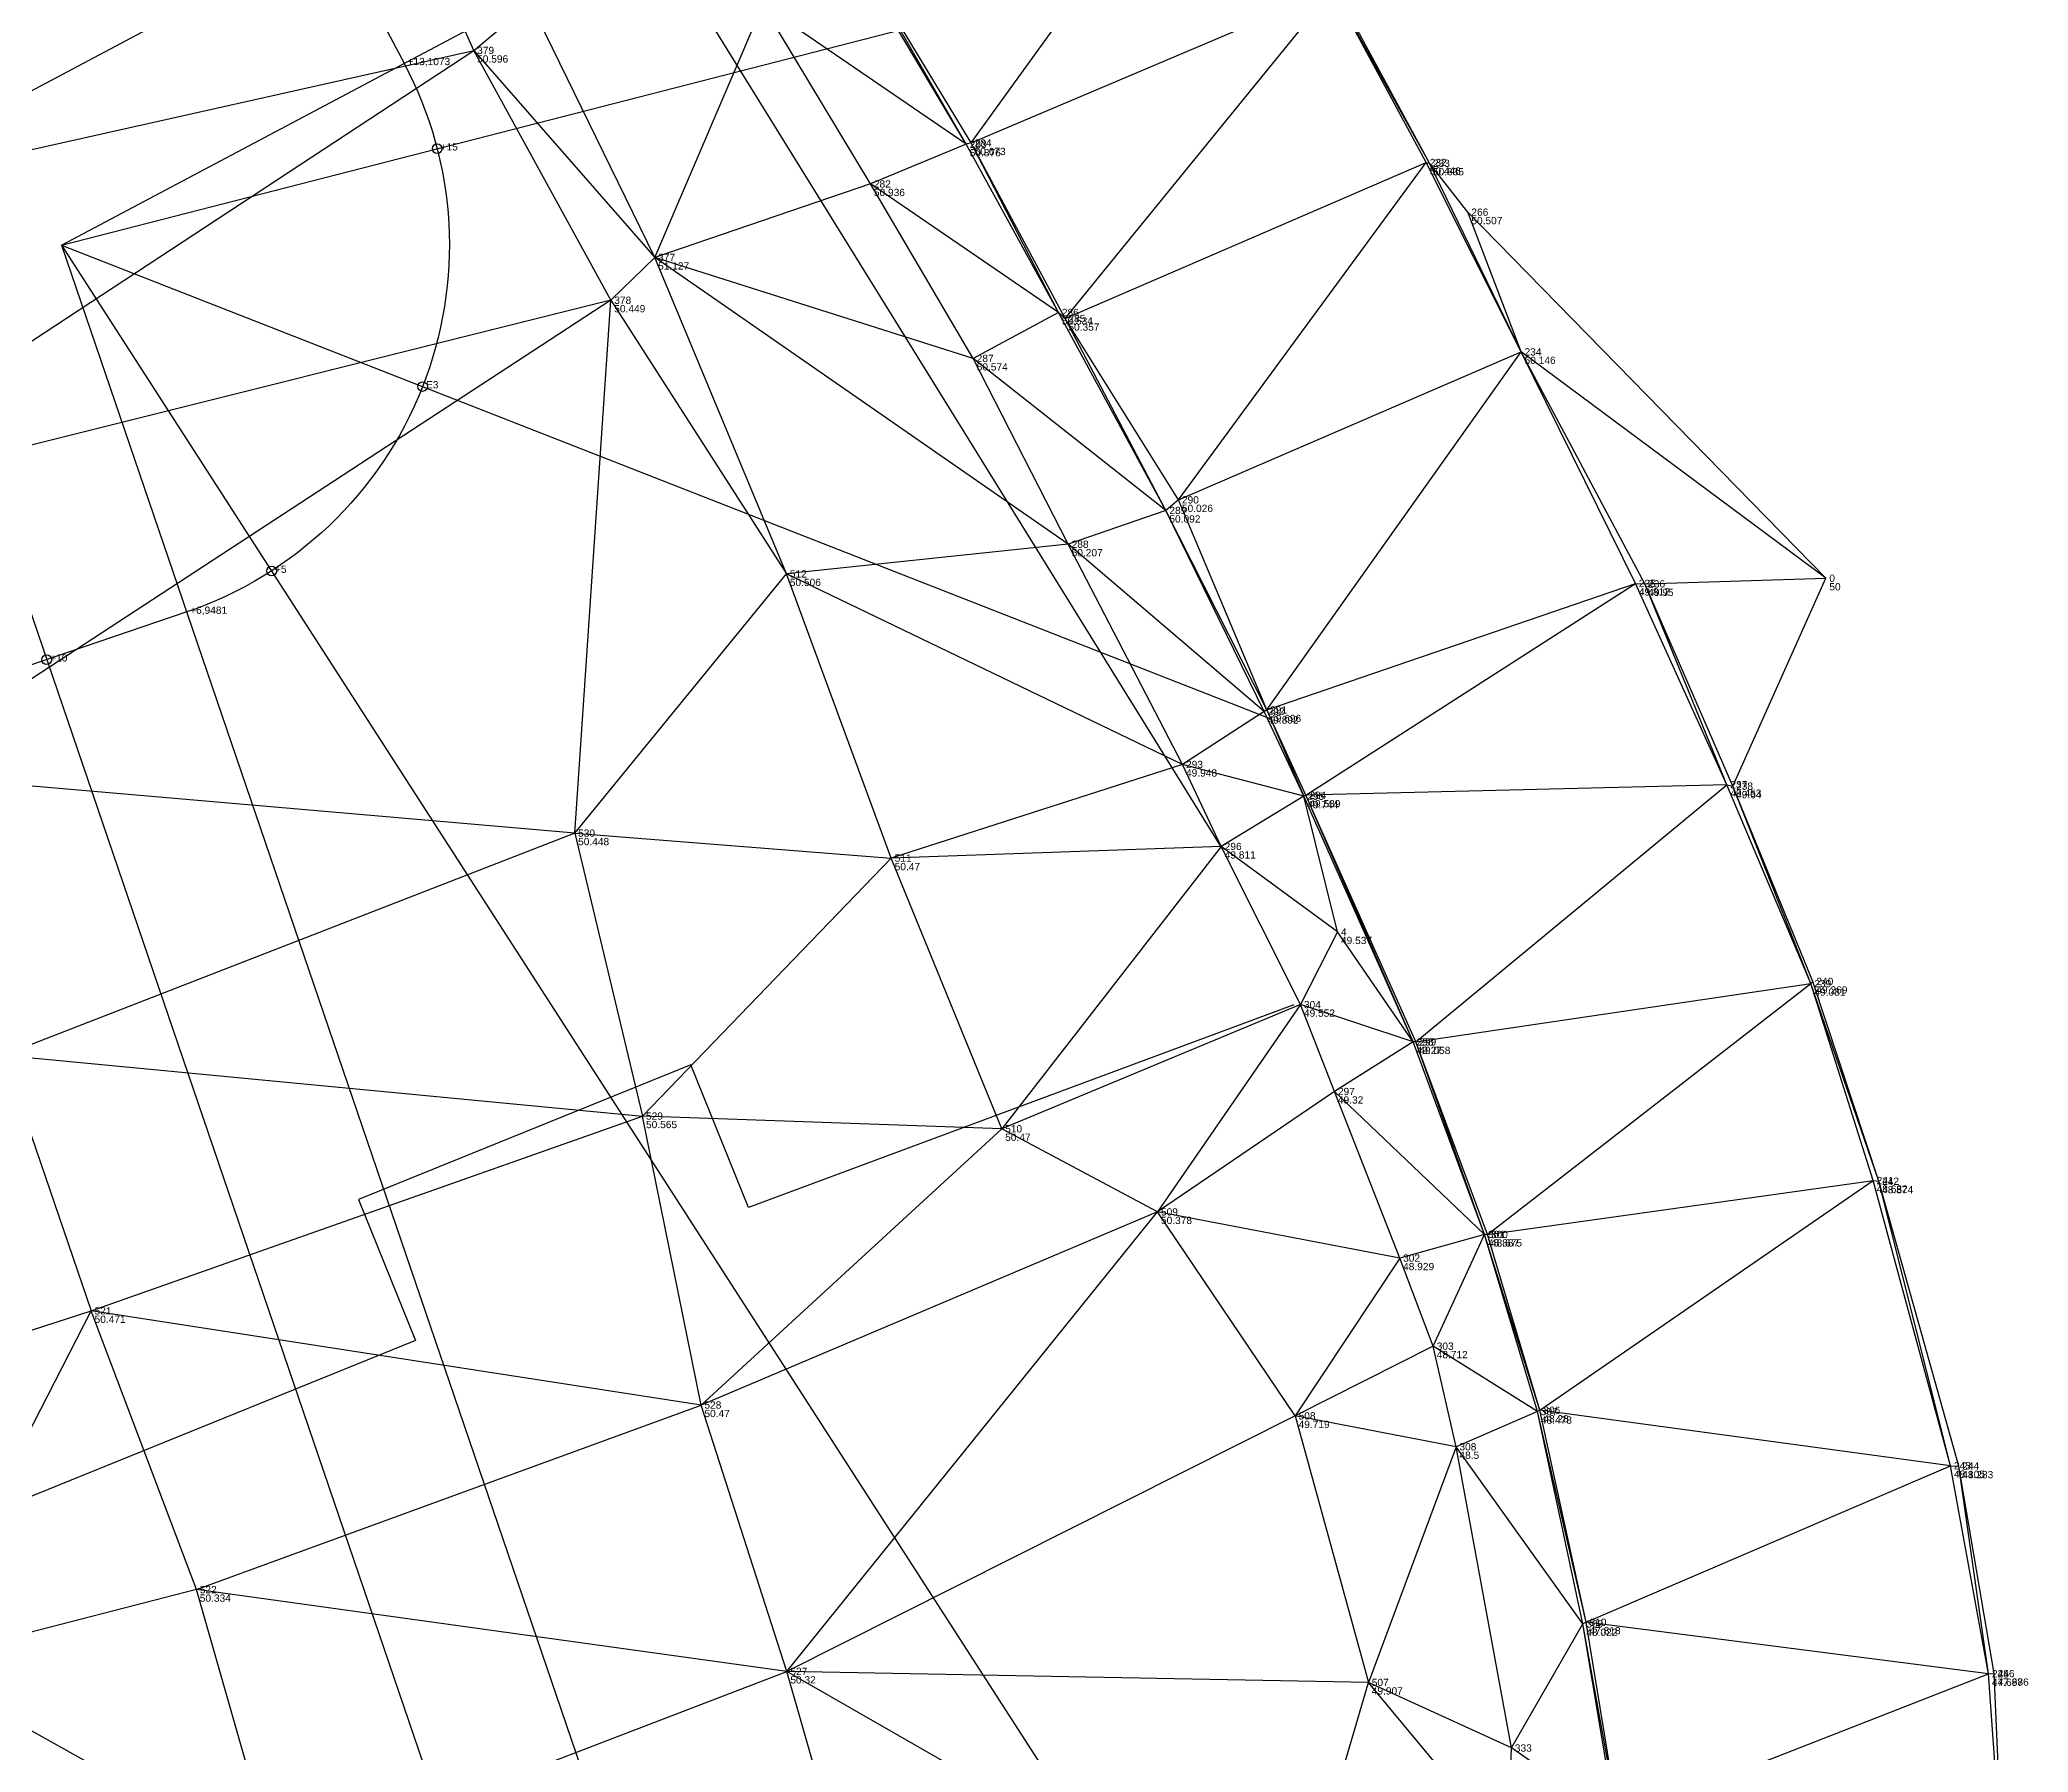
# Model space of a CAD drawing. Header units: millimetres. Extents: x 886 to 1006, y 4909 to 5107.
# Drawn here: x 963.15 to 1004.17, y 4975.77 to 5011.11 of the extents above; entities that cross this region are included whole.
import ezdxf

# ---------------------------------------------------------------- set-up
doc = ezdxf.new("R2010")
doc.units = ezdxf.units.MM
for name, color, linetype in [('_Arestas', 8, 'Continuous'), ('_Cotas', 1, 'Continuous'), ('_Nomes', 7, 'Continuous'), ('Eixo0', 1, 'Continuous'), ('Seções', 2, 'Continuous')]:
    doc.layers.add(name, color=color, linetype=linetype)
doc.styles.get("Standard").update_dxf_attribs({"font": 'arial.ttf'})

msp = doc.modelspace()

# ---------------------------------------------------------------- linework, layer by layer
msp.add_line((987.556, 4994.405), (969.789, 5023.113))
msp.add_lwpolyline([(989.024, 4991.195), (977.772, 4987.015), (976.582, 4989.956), (969.724, 4987.176), (970.904, 4984.266), (945.326, 4973.895), (945.777, 4972.783), (935.949, 4968.798)])
for centre in [(971.35, 5008.866), (971.05, 5003.957), (967.933, 5000.151), (963.295, 4998.32)]:
    msp.add_circle(centre, 0.1)
at = {"layer": '_Arestas'}
for p, q in [((972.104, 5010.893), (969.563, 5016.629)), ((982.367, 5008.983), (987.644, 5016.311)), ((982.266, 5008.956), (979.75, 5013.19)), ((982.266, 5008.956), (979.805, 5013.229)), ((982.367, 5008.983), (979.805, 5013.229)), ((991.822, 5008.565), (989.69, 5012.51)), ((982.367, 5008.983), (989.831, 5012.154)), ((984.302, 5005.36), (989.831, 5012.154)), ((991.756, 5008.58), (989.831, 5012.154)), ((991.822, 5008.565), (989.831, 5012.154)), ((972.104, 5010.893), (973.274, 5011.867)), ((975.838, 5006.621), (973.274, 5011.867)), ((975.838, 5006.621), (978.069, 5011.827)), ((980.289, 5008.137), (978.069, 5011.827)), ((982.266, 5008.956), (978.069, 5011.827)), ((955.507, 5007.169), (972.104, 5010.893)), ((957.718, 5001.431), (972.104, 5010.893)), ((972.104, 5010.893), (975.838, 5006.621)), ((974.933, 5005.738), (972.104, 5010.893)), ((982.266, 5008.956), (980.289, 5008.137)), ((982.367, 5008.983), (982.266, 5008.956)), ((984.167, 5005.485), (982.266, 5008.956)), ((984.167, 5005.485), (982.367, 5008.983)), ((984.302, 5005.36), (982.367, 5008.983)), ((984.302, 5005.36), (991.756, 5008.58)), ((986.644, 5001.618), (991.756, 5008.58)), ((991.756, 5008.58), (991.822, 5008.565)), ((993.713, 5004.672), (991.756, 5008.58)), ((993.713, 5004.672), (991.822, 5008.565)), ((992.615, 5007.556), (991.822, 5008.565)), ((980.289, 5008.137), (975.838, 5006.621)), ((982.41, 5004.537), (980.289, 5008.137)), ((984.167, 5005.485), (980.289, 5008.137)), ((993.713, 5004.672), (992.615, 5007.556)), ((1000, 5000), (992.615, 5007.556)), ((974.933, 5005.738), (975.838, 5006.621)), ((978.555, 5000.09), (975.838, 5006.621)), ((984.369, 5000.702), (975.838, 5006.621)), ((982.41, 5004.537), (975.838, 5006.621)), ((974.933, 5005.738), (957.718, 5001.431)), ((974.933, 5005.738), (959.981, 4995.966)), ((974.187, 4994.74), (974.933, 5005.738)), ((974.933, 5005.738), (978.555, 5000.09)), ((984.167, 5005.485), (982.41, 5004.537)), ((984.302, 5005.36), (984.167, 5005.485)), ((986.385, 5001.399), (984.167, 5005.485)), ((986.385, 5001.399), (984.302, 5005.36)), ((986.644, 5001.618), (984.302, 5005.36)), ((986.644, 5001.618), (993.713, 5004.672)), ((988.463, 4997.282), (993.713, 5004.672)), ((996.07, 4999.894), (993.713, 5004.672)), ((996.263, 4999.884), (993.713, 5004.672)), ((1000, 5000), (993.713, 5004.672)), ((984.369, 5000.702), (982.41, 5004.537)), ((986.385, 5001.399), (982.41, 5004.537)), ((986.385, 5001.399), (984.369, 5000.702)), ((986.644, 5001.618), (986.385, 5001.399)), ((988.463, 4997.282), (986.385, 5001.399)), ((988.411, 4997.25), (986.385, 5001.399)), ((988.463, 4997.282), (986.644, 5001.618)), ((984.369, 5000.702), (978.555, 5000.09)), ((986.728, 4996.157), (984.369, 5000.702)), ((988.411, 4997.25), (984.369, 5000.702)), ((974.187, 4994.74), (978.555, 5000.09)), ((986.728, 4996.157), (978.555, 5000.09)), ((980.718, 4994.224), (978.555, 5000.09)), ((988.463, 4997.282), (996.07, 4999.894)), ((989.273, 4995.522), (996.07, 4999.894)), ((996.07, 4999.894), (996.263, 4999.884)), ((997.958, 4995.739), (996.07, 4999.894)), ((996.263, 4999.884), (1000, 5000)), ((997.958, 4995.739), (996.263, 4999.884)), ((998.076, 4995.709), (996.263, 4999.884)), ((998.076, 4995.709), (1000, 5000)), ((988.463, 4997.282), (988.411, 4997.25)), ((988.463, 4997.282), (989.227, 4995.502)), ((989.273, 4995.522), (988.463, 4997.282)), ((988.411, 4997.25), (986.728, 4996.157)), ((989.227, 4995.502), (988.411, 4997.25)), ((986.728, 4996.157), (980.718, 4994.224)), ((987.526, 4994.465), (986.728, 4996.157)), ((989.227, 4995.502), (986.728, 4996.157)), ((974.187, 4994.74), (959.981, 4995.966)), ((997.958, 4995.739), (989.273, 4995.522)), ((991.54, 4990.431), (997.958, 4995.739)), ((997.958, 4995.739), (998.076, 4995.709)), ((999.691, 4991.635), (997.958, 4995.739)), ((999.691, 4991.635), (998.076, 4995.709)), ((999.733, 4991.68), (998.076, 4995.709)), ((989.227, 4995.502), (987.526, 4994.465)), ((989.273, 4995.522), (989.227, 4995.502)), ((991.485, 4990.431), (989.227, 4995.502)), ((989.925, 4992.7), (989.227, 4995.502)), ((991.485, 4990.431), (989.273, 4995.522)), ((991.54, 4990.431), (989.273, 4995.522)), ((974.187, 4994.74), (962.407, 4990.157)), ((974.187, 4994.74), (975.588, 4988.901)), ((974.187, 4994.74), (980.718, 4994.224)), ((987.526, 4994.465), (980.718, 4994.224)), ((987.526, 4994.465), (982.998, 4988.638)), ((989.161, 4991.2), (987.526, 4994.465)), ((989.925, 4992.7), (987.526, 4994.465)), ((980.718, 4994.224), (975.588, 4988.901)), ((982.998, 4988.638), (980.718, 4994.224)), ((989.925, 4992.7), (989.161, 4991.2)), ((991.485, 4990.431), (989.925, 4992.7)), ((991.54, 4990.431), (999.691, 4991.635)), ((993.019, 4986.457), (999.691, 4991.635)), ((999.691, 4991.635), (999.733, 4991.68)), ((1000.975, 4987.57), (999.691, 4991.635)), ((1001.089, 4987.556), (999.691, 4991.635)), ((1001.089, 4987.556), (999.733, 4991.68)), ((989.161, 4991.2), (982.998, 4988.638)), ((989.161, 4991.2), (986.212, 4986.923)), ((989.862, 4989.408), (989.161, 4991.2)), ((991.485, 4990.431), (989.161, 4991.2)), ((991.485, 4990.431), (989.862, 4989.408)), ((991.54, 4990.431), (991.485, 4990.431)), ((992.959, 4986.459), (991.485, 4990.431)), ((992.959, 4986.459), (991.54, 4990.431)), ((993.019, 4986.457), (991.54, 4990.431)), ((962.407, 4990.157), (964.212, 4984.881)), ((962.407, 4990.157), (975.588, 4988.901)), ((989.862, 4989.408), (986.212, 4986.923)), ((991.207, 4985.97), (989.862, 4989.408)), ((992.959, 4986.459), (989.862, 4989.408)), ((964.212, 4984.881), (975.588, 4988.901)), ((976.793, 4982.937), (975.588, 4988.901)), ((982.998, 4988.638), (975.588, 4988.901)), ((976.793, 4982.937), (982.998, 4988.638)), ((986.212, 4986.923), (982.998, 4988.638)), ((993.019, 4986.457), (1000.975, 4987.57)), ((994.1, 4982.828), (1000.975, 4987.57)), ((1000.975, 4987.57), (1001.089, 4987.556)), ((1002.571, 4981.685), (1000.975, 4987.57)), ((1002.571, 4981.685), (1001.089, 4987.556)), ((1002.741, 4981.676), (1001.089, 4987.556)), ((986.212, 4986.923), (976.793, 4982.937)), ((978.566, 4977.44), (986.212, 4986.923)), ((991.207, 4985.97), (986.212, 4986.923)), ((989.051, 4982.713), (986.212, 4986.923)), ((992.959, 4986.459), (991.207, 4985.97)), ((991.9, 4984.152), (992.959, 4986.459)), ((993.019, 4986.457), (992.959, 4986.459)), ((994.1, 4982.828), (992.959, 4986.459)), ((994.049, 4982.801), (992.959, 4986.459)), ((994.1, 4982.828), (993.019, 4986.457)), ((991.207, 4985.97), (989.051, 4982.713)), ((991.9, 4984.152), (991.207, 4985.97)), ((950.53, 4980.471), (964.212, 4984.881)), ((960.482, 4977.607), (964.212, 4984.881)), ((966.383, 4979.127), (964.212, 4984.881)), ((976.793, 4982.937), (964.212, 4984.881)), ((991.9, 4984.152), (989.051, 4982.713)), ((992.369, 4982.076), (991.9, 4984.152)), ((994.049, 4982.801), (991.9, 4984.152)), ((966.383, 4979.127), (976.793, 4982.937)), ((978.566, 4977.44), (976.793, 4982.937)), ((989.051, 4982.713), (978.566, 4977.44)), ((992.369, 4982.076), (989.051, 4982.713)), ((989.051, 4982.713), (990.56, 4977.212)), ((994.049, 4982.801), (992.369, 4982.076)), ((994.1, 4982.828), (994.049, 4982.801)), ((995.053, 4978.454), (994.049, 4982.801)), ((994.986, 4978.42), (994.049, 4982.801)), ((995.053, 4978.454), (994.1, 4982.828)), ((1002.571, 4981.685), (994.1, 4982.828)), ((992.369, 4982.076), (990.56, 4977.212)), ((993.512, 4975.859), (992.369, 4982.076)), ((994.986, 4978.42), (992.369, 4982.076)), ((995.053, 4978.454), (1002.571, 4981.685)), ((1002.571, 4981.685), (1002.741, 4981.676)), ((1003.354, 4977.39), (1002.571, 4981.685)), ((1003.354, 4977.39), (1002.741, 4981.676)), ((1003.472, 4977.395), (1002.741, 4981.676)), ((966.383, 4979.127), (960.482, 4977.607)), ((968.023, 4973.396), (966.383, 4979.127)), ((978.566, 4977.44), (966.383, 4979.127)), ((993.512, 4975.859), (994.986, 4978.42)), ((995.053, 4978.454), (994.986, 4978.42)), ((995.716, 4974.405), (994.986, 4978.42)), ((995.661, 4974.366), (994.986, 4978.42)), ((995.716, 4974.405), (995.053, 4978.454)), ((1003.354, 4977.39), (995.053, 4978.454)), ((968.023, 4973.396), (960.482, 4977.607)), ((968.023, 4973.396), (978.566, 4977.44)), ((980.141, 4971.93), (978.566, 4977.44)), ((988.898, 4971.505), (978.566, 4977.44)), ((990.56, 4977.212), (978.566, 4977.44)), ((988.898, 4971.505), (990.56, 4977.212)), ((993.512, 4975.859), (990.56, 4977.212)), ((993.437, 4973.755), (990.56, 4977.212)), ((995.716, 4974.405), (1003.354, 4977.39)), ((1003.354, 4977.39), (1003.472, 4977.395)), ((1003.654, 4973.198), (1003.354, 4977.39)), ((1003.654, 4973.198), (1003.472, 4977.395)), ((993.437, 4973.755), (993.512, 4975.859)), ((995.661, 4974.366), (993.512, 4975.859))]:
    msp.add_line(p, q, dxfattribs=at)
at = {"layer": 'Eixo0'}
msp.add_lwpolyline([(943.254, 5051.861), (942.082, 5044.797, 0.274474), (944.238, 5039.259), (961.257, 5025.947, -0.105145), (964.748, 5021.781), (970.668, 5010.627, -0.46168), (966.184, 4999.305), (915.271, 4981.942)], format="xyb", dxfattribs=at)
at = {"layer": 'Seções'}
for p, q in [((955.031, 5022.553), (977.477, 4956.734)), ((957.67, 5007.246), (984.808, 5021.65)), ((963.602, 5006.876), (986.297, 5018.923)), ((963.602, 5006.876), (989.198, 5013.45)), ((963.602, 5006.876), (988.549, 4997.096)), ((963.602, 5006.876), (996.717, 4955.459)), ((963.602, 5006.876), (980.188, 4958.239))]:
    msp.add_line(p, q, dxfattribs=at)

# ---------------------------------------------------------------- texts
at = {"layer": '_Cotas'}
for s, p in [('50.596', (972.174, 5010.643)), ('50.876', (982.336, 5008.706)), ('50.673', (982.437, 5008.733)), ('50.446', (991.826, 5008.33)), ('50.635', (991.892, 5008.315)), ('50.936', (980.359, 5007.887)), ('50.507', (992.685, 5007.306)), ('51.127', (975.908, 5006.371)), ('50.449', (975.003, 5005.488)), ('50.534', (984.237, 5005.235)), ('50.357', (984.372, 5005.11)), ('50.574', (982.48, 5004.287)), ('50.146', (993.783, 5004.422)), ('50.026', (986.714, 5001.368)), ('50.092', (986.455, 5001.149)), ('50.207', (984.439, 5000.452)), ('50.506', (978.625, 4999.84)), ('49.812', (996.14, 4999.644)), ('49.95', (996.333, 4999.634)), ('50', (1000.07, 4999.75)), ('49.892', (988.481, 4997)), ('49.696', (988.533, 4997.032)), ('49.948', (986.798, 4995.907)), ('49.453', (998.028, 4995.489)), ('49.744', (989.298, 4995.252)), ('49.539', (989.343, 4995.272)), ('49.64', (998.146, 4995.459)), ('50.448', (974.257, 4994.49)), ('50.47', (980.788, 4993.974)), ('49.811', (987.596, 4994.215)), ('49.537', (989.995, 4992.45)), ('49.081', (999.761, 4991.385)), ('49.269', (999.803, 4991.43)), ('49.552', (989.231, 4990.95)), ('49.27', (991.555, 4990.181)), ('49.058', (991.611, 4990.181)), ('49.32', (989.932, 4989.158)), ('50.565', (975.658, 4988.651)), ('50.47', (983.068, 4988.388)), ('48.682', (1001.045, 4987.32)), ('48.874', (1001.159, 4987.306)), ('50.378', (986.282, 4986.673)), ('48.887', (993.029, 4986.209)), ('48.675', (993.089, 4986.207)), ('48.929', (991.277, 4985.72)), ('50.471', (964.282, 4984.631)), ('48.712', (991.97, 4983.902)), ('50.47', (976.863, 4982.687)), ('49.719', (989.121, 4982.463)), ('48.478', (994.119, 4982.551)), ('48.28', (994.17, 4982.578)), ('48.5', (992.439, 4981.826)), ('48.105', (1002.641, 4981.435)), ('48.283', (1002.811, 4981.426)), ('50.334', (966.453, 4978.877)), ('48.022', (995.056, 4978.17)), ('47.818', (995.123, 4978.204)), ('50.32', (978.636, 4977.19)), ('47.697', (1003.424, 4977.14)), ('47.886', (1003.542, 4977.145)), ('49.907', (990.63, 4976.962))]:
    msp.add_text(s, height=0.15, dxfattribs=at).set_placement(p)
at = {"layer": '_Nomes'}
for s, p in [('379', (972.174, 5010.818)), ('283', (982.336, 5008.881)), ('284', (982.437, 5008.908)), ('232', (991.826, 5008.505)), ('233', (991.892, 5008.49)), ('282', (980.359, 5008.062)), ('266', (992.685, 5007.481)), ('377', (975.908, 5006.546)), ('378', (975.003, 5005.663)), ('286', (984.237, 5005.41)), ('285', (984.372, 5005.285)), ('234', (993.783, 5004.597)), ('287', (982.48, 5004.462)), ('289', (986.455, 5001.324)), ('290', (986.714, 5001.543)), ('288', (984.439, 5000.627)), ('512', (978.625, 5000.015)), ('235', (996.14, 4999.819)), ('236', (996.333, 4999.809)), ('0', (1000.07, 4999.925)), ('292', (988.481, 4997.175)), ('291', (988.533, 4997.207)), ('293', (986.798, 4996.082)), ('237', (998.028, 4995.664)), ('238', (998.146, 4995.634)), ('295', (989.298, 4995.427)), ('294', (989.343, 4995.447)), ('530', (974.257, 4994.665)), ('296', (987.596, 4994.39)), ('511', (980.788, 4994.149)), ('4', (989.995, 4992.625)), ('239', (999.761, 4991.56)), ('240', (999.803, 4991.605)), ('304', (989.231, 4991.125)), ('298', (991.555, 4990.356)), ('299', (991.611, 4990.356)), ('297', (989.932, 4989.333)), ('529', (975.658, 4988.826)), ('510', (983.068, 4988.563)), ('241', (1001.045, 4987.495)), ('242', (1001.159, 4987.481)), ('509', (986.282, 4986.848)), ('301', (993.029, 4986.384)), ('300', (993.089, 4986.382)), ('302', (991.277, 4985.895)), ('521', (964.282, 4984.806)), ('303', (991.97, 4984.077)), ('528', (976.863, 4982.862)), ('508', (989.121, 4982.638)), ('307', (994.119, 4982.726)), ('306', (994.17, 4982.753)), ('308', (992.439, 4982.001)), ('243', (1002.641, 4981.61)), ('244', (1002.811, 4981.601)), ('522', (966.453, 4979.052)), ('309', (995.056, 4978.345)), ('310', (995.123, 4978.379)), ('527', (978.636, 4977.365)), ('507', (990.63, 4977.137)), ('245', (1003.424, 4977.315)), ('246', (1003.542, 4977.32)), ('333', (993.582, 4975.783))]:
    msp.add_text(s, height=0.15, dxfattribs=at).set_placement(p)
at = {"layer": 'Eixo0'}
for s, p in [('+13,1073', (970.739, 5010.589)), ('+15', (971.421, 5008.828)), ('E3', (971.12, 5003.918)), ('+5', (968.004, 5000.112)), ('+6,9481', (966.254, 4999.266)), ('+10', (963.366, 4998.281))]:
    msp.add_text(s, height=0.15, dxfattribs=at).set_placement(p)

doc.saveas('drawing.dxf')
